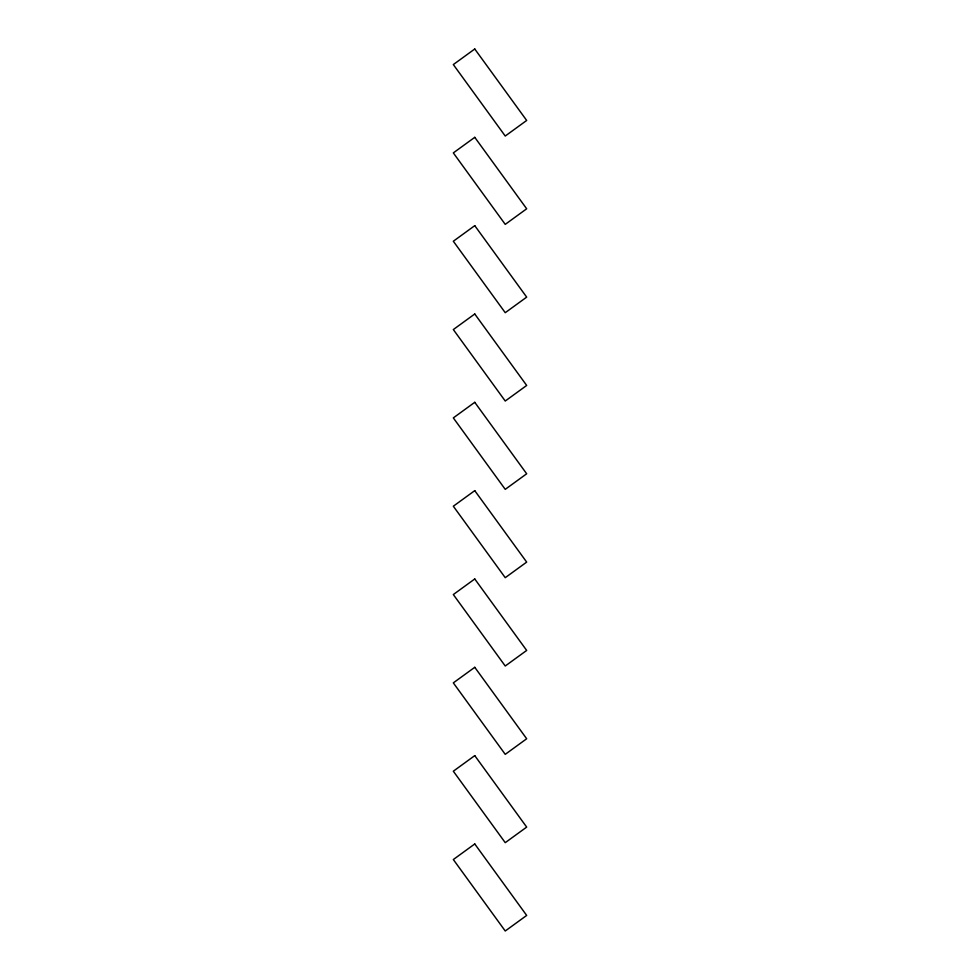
<?xml version="1.0" encoding="UTF-8"?>
<svg xmlns="http://www.w3.org/2000/svg" width="980" height="980" viewBox="0 0 980 980"><rect width="100%" height="100%" fill="white"/><g stroke="black" fill="none" stroke-linecap="round" stroke-linejoin="round"><path stroke-width="1.47" d="M474.761 49L453.324 64.57L505.239 136.036L526.677 120.454L474.761 49M474.761 137.335L453.324 152.905L505.239 224.371L526.677 208.789L474.761 137.335M474.761 225.657L453.324 241.239L505.239 312.694L526.677 297.124L474.761 225.657M474.761 313.992L453.324 329.562L505.239 401.028L526.677 385.446L474.761 313.992M474.761 402.315L453.324 417.897L505.239 489.351L526.677 473.781L474.761 402.315M474.761 490.649L453.324 506.219L505.239 577.686L526.677 562.104L474.761 490.649M474.761 578.972L453.324 594.554L505.239 666.008L526.677 650.438L474.761 578.972M474.761 667.307L453.324 682.876L505.239 754.343L526.677 738.761L474.761 667.307M474.761 755.629L453.324 771.211L505.239 842.665L526.677 827.096L474.761 755.629M474.761 843.964L453.324 859.546L505.239 931L526.677 915.43L474.761 843.964"/></g></svg>
